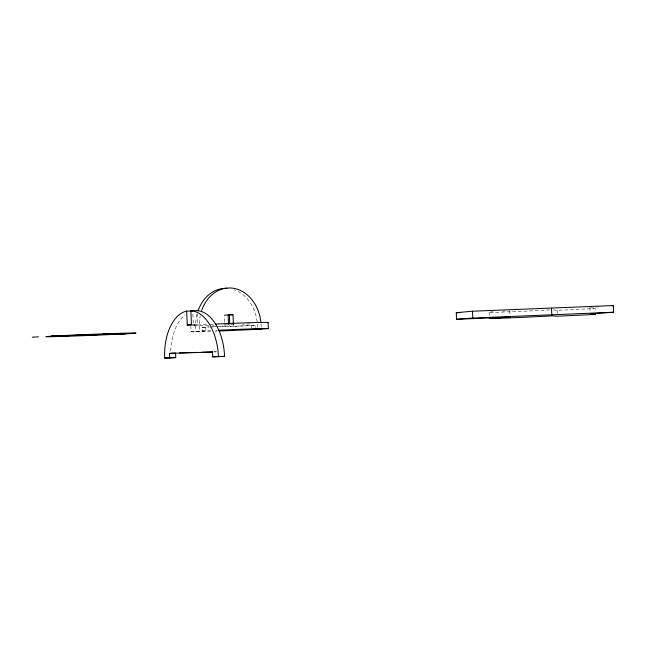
<?xml version="1.0" encoding="UTF-8"?>
<svg xmlns="http://www.w3.org/2000/svg" width="646" height="646" viewBox="0 0 646 646"><rect width="100%" height="100%" fill="white"/><g stroke="black" fill="none" stroke-linecap="round" stroke-linejoin="round"><path stroke-width="0.48" stroke-dasharray="3.23 2.42" d="M224.792 321.773L224.525 315.078L227.239 314.877M197.095 313.625L197.531 324.583L193.316 324.857L192.839 312.971M596.5 307.028L598.818 306.866M205.767 327.029L205.921 330.946L202.327 331.156L202.166 327.247L208.747 326.933M217.048 326.795L228.611 326.327L216.693 326.69M229.758 324.502L229.839 326.4L255.243 325.511L255.315 327.385M229.839 326.4L255.243 325.511M197.03 314.295A38.211 30.903 86.6 0 0 195.681 327.449L195.835 331.374L199.42 331.164L199.267 327.223A38.38 30.943 86.6 0 1 200.195 315.846M214.27 351.957L216.022 351.86M553.42 309.959L557.199 310.371L595.289 308.522L595.434 311.461M195.835 331.374L205.921 330.946M213.64 351.884L216.652 351.787M212.72 326.811L215.699 326.723M202.166 327.247L209.11 327.038M210.103 327.005L216.063 326.828M191.442 324.752L197.531 324.583M224.525 315.078L227.432 315.022M590.775 307.625L595.289 308.522M589.879 307.448L590.097 311.986M557.199 310.371L557.337 313.286M509.799 310.669L510.017 315.28M489.159 312.212L489.361 316.661M261.202 327.199L261.129 325.334A38.38 30.943 86.6 0 0 261.016 323.525M257.544 327.417L257.471 325.56A38.211 30.903 86.6 0 0 234.401 289.852M251.585 325.737L251.738 329.468M233.384 324.268L233.464 326.182M224.832 322.725L224.986 326.553M190.812 325.729L191.054 331.786A38.663 0.42 -2.4 0 0 211.945 331.277M216.838 331.091A38.663 0.42 -2.4 0 1 215.175 331.156M191.063 331.794A38.663 0.42 -2.4 0 1 210.685 330.59M215.861 330.34A38.663 0.42 -2.4 0 1 217.662 330.259M249.784 323.856A38.655 0.654 -2.4 0 1 242.63 324.211M234.046 324.599A38.655 0.654 -2.4 0 1 222.595 325.067M214.117 325.374A38.655 0.654 -2.4 0 1 212.502 325.431M208.618 325.552A38.655 0.654 -2.4 0 1 192.048 325.85M192.007 325.527A38.655 0.654 -2.4 0 1 207.221 324.518M210.435 324.349A38.655 0.654 -2.4 0 1 212.978 324.219M170.689 351.02A46.496 26.954 87.3 0 1 185.224 314.707M549.657 309.862A36.451 0.638 -2.7 0 1 503.436 312.05A36.451 0.638 -2.7 0 1 492.922 311.752M502.935 311.065A36.451 0.638 -2.7 0 1 505.107 310.936"/><path stroke-width="0.97" d="M612.15 305.824L613.337 305.574L472.492 311.21L456.262 312.712L456.569 319.269L510.098 317.121A36.459 0.412 -2.6 0 0 496.233 318.365A36.459 0.412 -2.6 0 0 551.821 315.878L557.482 316.193L595.58 314.408L590.186 313.803L613.668 312.268L613.369 305.582M227.432 315.022L232.996 314.707L233.384 324.268M456.569 319.269L472.815 318.05L613.668 312.228M186.678 311.097L187.235 325.035L191.442 324.752L190.877 310.742L196.973 310.637A46.496 26.954 87.3 0 1 224.574 356.35L212.712 356.842L212.518 352.046L169.535 353.378L169.712 357.924L164.657 358.046A46.746 26.89 87.3 0 1 186.678 311.097L192.758 310.992M32.3 337.188L38.413 336.8M59.149 335.968L61.265 335.839M121.529 333.845L123.733 333.716M255.396 329.266L251.738 329.468L261.283 329.064L257.625 329.266M212.712 356.842L224.574 356.35M164.657 358.046L175.736 357.585L175.559 353.063L169.535 353.378M169.712 357.924L175.736 357.585M456.262 312.712L460.227 312.559M179.572 352.942L197.611 352.377M201.617 352.256L212.639 351.909M187.235 325.035L191.579 324.914M232.996 314.707L228.143 314.804L228.539 324.405M551.482 308.223L551.805 314.901M472.492 311.21L472.815 318.05M268.058 322.532L268.308 328.515A38.663 0.42 -2.4 0 1 219.374 330.994M229.37 314.982L229.718 323.549M218.574 330.219A38.663 0.42 -2.4 0 1 268.308 328.515M215.611 324.098A38.655 0.654 -2.4 0 1 254.096 322.604A38.655 0.654 -2.4 0 1 267.436 322.677M198.096 310.75A38.211 30.903 86.6 0 1 226.996 288.374M201.681 310.451A38.38 30.943 86.6 0 1 234.49 288.479A38.38 30.943 86.6 0 1 260.936 322.62M190.877 310.742A46.746 26.89 87.3 0 1 218.429 356.705M53.012 336.122L50.905 336.251L131.122 333.465L53.012 336.122M110.24 333.619L103.408 334.039L116.441 333.409A44.639 0.517 -2.3 0 1 111.298 334.507A44.639 0.517 -2.3 0 1 45.987 336.695A44.639 0.517 -2.3 0 1 110.24 333.619"/></g></svg>
